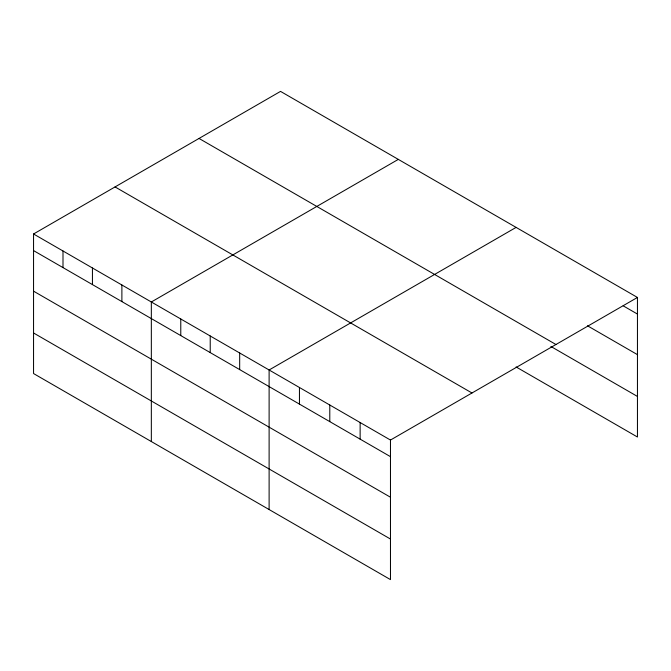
<?xml version="1.0" encoding="UTF-8"?>
<svg xmlns="http://www.w3.org/2000/svg" width="671" height="671" viewBox="0 0 671 671"><rect width="100%" height="100%" fill="white"/><g stroke="black" fill="none" stroke-linecap="round" stroke-linejoin="round"><path stroke-width="1.01" d="M33.55 233.986L390.472 440.05L390.472 579.61L33.55 373.546L33.55 233.986L280.528 91.39L637.45 297.454L637.45 437.014L516.1 366.953M398.314 159.388L151.336 301.984L151.336 441.552M516.1 227.394L269.113 369.981L269.113 509.549M390.472 440.05L637.45 297.454M623.174 305.817L637.45 314.062M587.486 325.787L637.45 354.64M199.027 138.444L555.949 344.508M550.899 346.471L637.45 396.444M115.051 186.924L471.973 392.988M33.55 250.593L390.472 456.657M33.55 291.164L390.472 497.228M33.55 332.975L390.472 539.039M360.134 422.529L360.134 439.136M329.788 405.016L329.788 421.623M299.451 387.502L299.451 404.11M239.673 352.988L239.673 369.595M210.224 335.986L210.224 352.594M180.776 318.985L180.776 335.592M121.887 284.982L121.887 301.589M92.439 267.981L92.439 284.588M62.999 250.979L62.999 267.595"/></g></svg>
